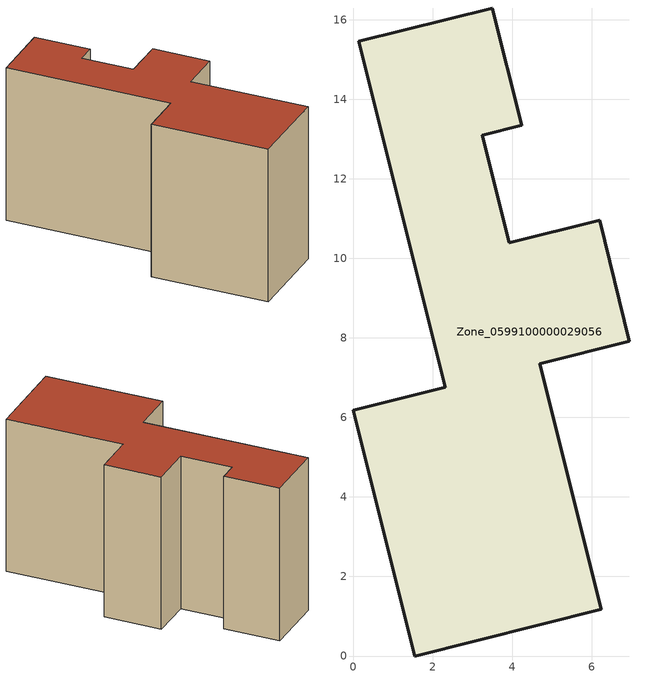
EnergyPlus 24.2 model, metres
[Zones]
Zone_0599100000029056
 floor ground (C_G): 0.14,15.46 3.5,16.3 4.24,13.35 3.25,13.1 3.93,10.39 6.2,10.96 6.95,7.92 4.69,7.35 6.24,1.18 1.55,0 0,6.18 2.32,6.76 z0
 wall outside (C_F): 1.55,0 6.24,1.18 4.69,7.35 6.95,7.92 6.2,10.96 3.93,10.39 3.25,13.1 4.24,13.35 3.5,16.3 0.14,15.46 2.32,6.76 0,6.18 1.55,0 z0:8.63
 roof outside (C_R): 0.14,15.46 2.32,6.76 0,6.18 1.55,0 6.24,1.18 4.69,7.35 6.95,7.92 6.2,10.96 3.93,10.39 3.25,13.1 4.24,13.35 3.5,16.3 z8.63
[BUILDING]
Pand.0599100000029056: North Axis=0; Terrain=City; Loads Convergence Tolerance Value=0.04; Temperature Convergence Tolerance Value=0.4; Solar Distribution=FullExterior; Maximum Number of Warmup Days=25; Minimum Number of Warmup Days=1
[Site:Location]
Rotterdam.The.Hague.AP_ZH_NLD Design_Conditions: Latitude=51.96; Longitude=4.45; Time Zone=1; Elevation=-4.5
[SITE:GROUNDTEMPERATURE:BUILDINGSURFACE]
18, 18, 18, 18, 18, 18, 18, 18, 18, 18, 18, 18
[MATERIAL] Thermal Absorptance=0.9; Solar Absorptance=0.7; Visible Absorptance=0.7
Name | Roughness | Thickness | Conductivity | Density | Specific Heat
G.TI.1965-1974 | MediumSmooth | 0.15 | 0.882353 | 540 | 1210
F.TI.1965-1974 | Rough | 0.3 | 0.697674 | 1920 | 840
R.TI.1965-1974 | MediumRough | 0.2 | 0.232558 | 1500 | 1000
[CONSTRUCTION]
C_G: G.TI.1965-1974
C_F: F.TI.1965-1974
C_R: R.TI.1965-1974
[ZONE]
Zone_0599100000029056: Type=1; Multiplier=1; Ceiling Height=Autocalculate; Volume=Autocalculate; Floor Area=autocalculate; Part of Total Floor Area=Yes
[ZONEINFILTRATION:DESIGNFLOWRATE]
Infil_Zone_0599100000029056: Zone or ZoneList or Space or SpaceList=Zone_0599100000029056; Schedule=AlwaysOn; Design Flow Rate Calculation Method=Flow/Area; Flow Rate per Floor Area=0.003; Constant Term Coefficient=1; Temperature Term Coefficient=0; Velocity Term Coefficient=0; Velocity Squared Term Coefficient=0
[HVACTEMPLATE:ZONE:IDEALLOADSAIRSYSTEM]
Zone_0599100000029056: Maximum Heating Supply Air Temperature=50; Minimum Cooling Supply Air Temperature=13; Maximum Heating Supply Air Humidity Ratio=0.0156; Minimum Cooling Supply Air Humidity Ratio=0.0077; Heating Limit=NoLimit; Cooling Limit=NoLimit; Dehumidification Control Type=ConstantSensibleHeatRatio; Cooling Sensible Heat Ratio=0.7; Dehumidification Setpoint=60; Humidification Control Type=None; Humidification Setpoint=30; Outdoor Air Method=None; Outdoor Air Flow Rate per Person=0.00944; Outdoor Air Flow Rate per Zone Floor Area=0; Outdoor Air Flow Rate per Zone=0; Demand Controlled Ventilation Type=None; Outdoor Air Economizer Type=NoEconomizer; Heat Recovery Type=None; Sensible Heat Recovery Effectiveness=0.7; Latent Heat Recovery Effectiveness=0.65
[ZONECONTROL:THERMOSTAT]
ThermostatControl_Zone_0599100000029056: Zone or ZoneList=Zone_0599100000029056; Control Type Schedule=DualSetpointControlType; Control 1=Thermostat_Zone_0599100000029056; Temperature Difference Between Cutout And Setpoint=0
[THERMOSTATSETPOINT:DUALSETPOINT]
Thermostat_Zone_0599100000029056: Heating Setpoint Temperature Schedule=HeatingSetpoint_Zone_0599100000029056; Cooling Setpoint Temperature Schedule=CoolingSetpoint_Zone_0599100000029056
[SCHEDULE:COMPACT]
HeatingSetpoint_Zone_0599100000029056: Through: 12/31, For: AllDays, Until: 24:00, 21
CoolingSetpoint_Zone_0599100000029056: Through: 12/31, For: AllDays, Until: 24:00, 24
DualSetpointControlType: Through: 12/31, For: AllDays, Until: 24:00, 4
AlwaysOn: Through: 12/31, For: AllDays, Until: 24:00, 1
